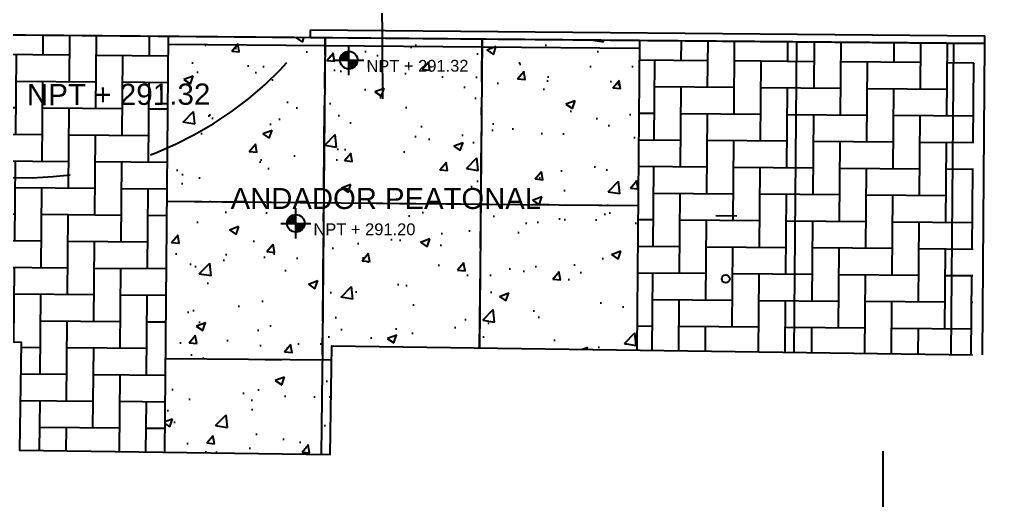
# Model space of a CAD drawing. Header units: millimetres. Extents: x 793 to 3159, y 750 to 2095.
# Drawn here: x 1310.57 to 1329.3, y 978.69 to 987.86 of the extents above; entities that cross this region are included whole.
import ezdxf

# ---------------------------------------------------------------- set-up
doc = ezdxf.new("R2010")
doc.units = ezdxf.units.MM
for name, pattern in [('CENTER', [50.800000000000004, 31.75, -6.35, 6.35, -6.35]), ('CONTINUA', [0]), ('XR-CASETA$0$CONTINUA', [0]), ('XR-CASETA$0$HIDDEN', [9.524999999999999, 6.349999999999999, -3.174999999999999]), ('XR-CASETA$1$HIDDEN2', [4.7624999999999975, 3.174999999999999, -1.587499999999999])]:
    doc.linetypes.add(name, pattern=pattern)
for name, color, linetype in [('A-MURO-BAJO', 6, 'Continuous'), ('A-NIVEL', 4, 'Continuous'), ('A-PISOS', 252, 'Continuous'), ('A-PROY', 252, 'Continuous'), ('A-TEXTO', 2, 'Continuous'), ('poligono real existente', 210, 'Continuous'), ('RETUTM01', 8, 'Continuous'), ('XR-CASETA$0$A-NIVEL', 4, 'Continuous'), ('XR-CASETA$0$A-Piso', 1, 'Continuous'), ('XR-CASETA$0$A-TEXTO', 1, 'Continuous'), ('XR-CASETA$1$A-MUROS-BAJO', 3, 'Continuous'), ('XR-CASETA$1$A-PROYECCIONES', 2, 'XR-CASETA$1$HIDDEN2')]:
    doc.layers.add(name, color=color, linetype=linetype)
doc.layers.add('JUNTA DE AISLAMIENTO', color=7, linetype='Continuous', true_color=0x22d6dd)
doc.layers.add('JUNTA DE CONTROL', color=7, linetype='Continuous', true_color=0xf43e0b)
doc.styles.add('kobalt', font='arial.ttf', dxfattribs={"height": 0.15})
doc.styles.get("Standard").update_dxf_attribs({"font": 'arial.ttf'})
doc.styles.add('XR-CASETA$0$kobalt', font='arial.ttf')
doc.linetypes.add('RAYACONTX', pattern='A,0.8,["X",Standard,S=0.08,R=0,X=0.025,Y=-0.04],0', length=0.8)
pattern_1 = [(90, (-2174.844098950855, -711.9262848175131), (-0.5080000000000005, 0.508), [1.524, -0.508]), (179.9999999999999, (-2174.844098950854, -711.4182851626538), (-0.5080000000000005, 0.508), [1.524, -0.508])]

# ---------------------------------------------------------------- blocks, each defined once
blk = doc.blocks.new('A$C6A1540C3')
at = {"layer": 'RETUTM01', "color": 8, "linetype": 'Continuous'}
for p, q in [((3.750327323738018, 7.499971703160554), (3.750327323738018, -2.82968394458e-05)), ((0.0003273237380199, 3.749971703160554), (7.500327323738018, 3.749971703160554))]:
    blk.add_line(p, q, dxfattribs=at)
blk = doc.blocks.new('A$C15914C01')
at = {"layer": 'A-PISOS', "linetype": 'CONTINUA', "ltscale": 0.5}
h = blk.add_hatch(dxfattribs=at)
h.set_pattern_fill('AR-HBONE', color=250, scale=0.005, angle=45)
h.set_pattern_definition(pattern_1)
h.paths.add_polyline_path([(127.8207322663211, -1.003460706244056), (127.8167947409092, -6.845036968584537), (131.0563659107777, -6.860160650635379), (131.0460207362389, -8.927411632435508), (133.8167947409681, -8.94427865421116), (133.8167947407962, -1.011194330940697)])
h = blk.add_hatch(dxfattribs=at)
h.set_pattern_fill('AR-CONC', color=250, scale=0.01)
h.set_pattern_definition([(49.99999999999999, (-2174.844098950855, -711.9262848175131), (1.821846689960041, -0.1593908553890309), [0.1904999999999998, -2.095499999999997]), (354.9999999999998, (-2174.844098950855, -711.9262848175131), (-0.3524342142496936, 1.910568452390352), [0.1524, -1.6764058417]), (100.4514446999999, (-2174.692278880862, -711.9395673517138), (1.469412470903532, 1.751177519121952), [0.161900088, -1.780902446]), (46.18420000000002, (-2174.844098950854, -711.4182848166674), (2.710790408921299, -0.4204232793272717), [0.2857499999999997, -3.143249999999998]), (96.63555760999989, (-2174.618199950842, -711.4533198173158), (2.374041340515032, 2.474261245977214), [0.2428502313999999, -2.671356081599998]), (351.1841511700001, (-2174.844098950854, -711.4182848166674), (2.374041340649768, 2.474261245855327), [0.2285996707, -2.5145973192]), (21, (-2174.590098950837, -711.5452848169953), (1.516143912691326, -1.022651981870877), [0.1904999999999999, -2.095499999999999]), (326, (-2174.590098950837, -711.5452848169953), (0.6180202834764703, 1.841879661223193), [0.1523999999999999, -1.676399999999999]), (71.45144499999999, (-2174.463753624819, -711.6305058165453), (2.134164192787159, 0.8192276888590528), [0.1619000879999999, -1.780899375999998]), (37.49999999999998, (-2174.844098950855, -711.9262848175131), (0.03088603250591817, 0.8455503887315311), [0, -1.65608, 0, -1.7018, 0, -1.68275]), (7.499999999999999, (-2174.844098950855, -711.9262848175131), (0.668196625103057, 1.001805748181196), [0, -0.9702799999999999, 0, -1.61798, 0, -0.6413500000000001]), (327.5, (-2175.410518950842, -711.9262848170478), (1.355905951668714, -0.05728743992673457), [0, -0.6349999999999996, 0, -1.981199999999999, 0, -2.628899999999998]), (317.5, (-2175.664518950858, -711.9262848165821), (1.48129181386018, 0.2542649103333302), [0, -0.8254999999999996, 0, -1.315719999999999, 0, -1.866899999999999])])
h.paths.add_polyline_path([(133.8167947407962, -1.011194330940697), (133.8167947409681, -8.94427865421116), (136.980175042003, -8.957108008267767), (136.9905463735523, -6.884629685399119), (142.8167947408772, -6.912177193325107), (142.8203884054897, -1.004796388812281)])
h = blk.add_hatch(dxfattribs=at)
h.set_pattern_fill('AR-HBONE', color=250, scale=0.005, angle=45)
h.set_pattern_definition(pattern_1)
h.paths.add_polyline_path([(142.8203884054897, -1.004796388812281), (142.8167947408772, -6.912177193325107), (149.2338927970854, -6.947331390217812), (149.2081837867693, -1.00537574392871)])
at = {"layer": 'A-PISOS', "color": 250, "linetype": 'CONTINUA', "ltscale": 0.5}
for p, q in [((133.8167947409092, -1.003979788255549), (133.8167947409092, -8.941277457614433)), ((136.8167947408503, -1.004251879713223), (136.8167947409092, -7.545407110825181)), ((139.8167947409684, -1.004523971295185), (139.816794740915, -6.899103717640344)), ((142.8203884054897, -1.004796388812281, 66.98474775310777), (142.8167947408772, -6.912177193325107)), ((145.8167947408499, -1.005068154458741), (145.8167947409036, -6.929831446473429)), ((148.8167947408497, -1.005340246040532), (148.8167947409038, -6.945195310889858)), ((133.816794740851, -1.152984063141048), (139.8167947409092, -1.152984063606624)), ((139.8167947409092, -1.152984063606624), (142.8167947408509, -1.152984063606709)), ((133.8167947409092, -4.152984063141048), (139.8167947409094, -4.152984063606709)), ((139.8167947409094, -4.152984063606709), (142.8167947409092, -4.152984064072371)), ((133.8167947409092, -7.152984063141048), (136.9892034437815, -7.152984063633539))]:
    blk.add_line(p, q, dxfattribs=at)
blk = doc.blocks.new('NIVEL')
for p, q in [((0, -0.2554373083977453), (0, 0.2554373083977453)), ((-0.2554373083983137, 0), (0.2554373083983137, 0)), ((-0.1484046465194524, -4.017016453872202e-05), (-2.842170943040401e-12, 0.1483644763520715)), ((-0.1480846658097335, 0.009740250192407984), (-0.009740250216168533, 0.1480846657868824)), ((-0.147013592344706, 0.02027176330557268), (-0.02027176333024272, 0.147013592320036)), ((-0.1449608939166183, 0.03178490138088819), (-0.03178490140373924, 0.1449608938937672)), ((-0.1415157178672644, 0.04469051707656035), (-0.0446905171003209, 0.1415157178444133)), ((-0.1389040367286043, -2.091837814077735e-11), (-2.842170943040401e-12, 0.1389040367048437)), ((-0.1357886857114181, 0.05987798888145335), (-0.0598779889043044, 0.1357886856876576)), ((-0.1294435970813765, -2.091837814077735e-11), (-2.842170943040401e-12, 0.129443597057616)), ((-0.1247601133901526, 0.08036700084994663), (-0.08036700087279769, 0.1247601133673015)), ((-0.1199831574341488, -2.091837814077735e-11), (-2.842170943040401e-12, 0.1199831574103882)), ((-0.1105227177860115, -2.091837814077735e-11), (-2.842170943040401e-12, 0.1105227177631605)), ((-0.1010622781387838, -2.091837814077735e-11), (-2.842170943040401e-12, 0.1010622781150232)), ((-0.09160183849155601, -2.091837814077735e-11), (-2.842170943040401e-12, 0.09160183846779546)), ((-0.08214139884341876, -2.091837814077735e-11), (-2.842170943040401e-12, 0.0821413988205677)), ((-0.072680959196191, -2.091837814077735e-11), (-2.842170943040401e-12, 0.07268095917243045)), ((-0.06322051954896324, -2.091837814077735e-11), (-2.842170943040401e-12, 0.06322051952520269)), ((-0.05376007990082599, -2.091837814077735e-11), (-2.842170943040401e-12, 0.05376007987797493)), ((-0.04429964025359823, -2.091837814077735e-11), (-2.842170943040401e-12, 0.04429964023074717)), ((-0.03483920060637047, -2.091837814077735e-11), (-2.842170943040401e-12, 0.03483920058351941)), ((-0.02537876095823322, -2.091837814077735e-11), (-2.842170943040401e-12, 0.02537876093538216)), ((-0.01591832131191495, -2.091837814077735e-11), (-2.842170943040401e-12, 0.0159183212881544)), ((-0.006457881664687193, -2.091837814077735e-11), (-2.842170943040401e-12, 0.006457881640017149)), ((-2.842170943040401e-12, -0.00300255800721061), (0.00300255798345006, -2.091837814077735e-11)), ((-2.842170943040401e-12, -0.01246299765443837), (0.01246299763067782, -2.091837814077735e-11)), ((-2.842170943040401e-12, -0.02192343730166613), (0.02192343727790558, -2.091837814077735e-11)), ((-2.842170943040401e-12, -0.03138387694889389), (0.03138387692604283, -2.091837814077735e-11)), ((-2.842170943040401e-12, -0.04084431659703114), (0.04084431657327059, -2.091837814077735e-11)), ((-2.842170943040401e-12, -0.0503047562442589), (0.05030475622049835, -2.091837814077735e-11)), ((-2.842170943040401e-12, -0.05976519589148666), (0.0597651958686356, -2.091837814077735e-11)), ((-2.842170943040401e-12, -0.06922563553962391), (0.06922563551586336, -2.091837814077735e-11)), ((-2.842170943040401e-12, -0.07868607518685167), (0.07868607516309112, -2.091837814077735e-11)), ((-2.842170943040401e-12, -0.08814651483407943), (0.08814651481122837, -2.091837814077735e-11)), ((-2.842170943040401e-12, -0.09760695448221668), (0.09760695445845613, -2.091837814077735e-11)), ((-2.842170943040401e-12, -0.1070673941285349), (0.1070673941056839, -2.091837814077735e-11)), ((-2.842170943040401e-12, -0.1165278337766722), (0.1165278337538211, -2.091837814077735e-11)), ((-2.842170943040401e-12, -0.1259882734239), (0.1259882734010489, -2.091837814077735e-11)), ((-2.842170943040401e-12, -0.1354487130720372), (0.1354487130473672, -2.091837814077735e-11)), ((-2.842170943040401e-12, -0.144909152719265), (0.1449091526955044, -2.091837814077735e-11)), ((0.006089946846145722, -0.1482796455184143), (0.1482796454946538, -0.006089946868996776)), ((0.01632614106154051, -0.1475038909502473), (0.1475038909273962, -0.01632614108439157)), ((0.02744579772650013, -0.1458446739334249), (0.1458446739096644, -0.02744579774935119)), ((0.03977607127933425, -0.1429748400269091), (0.142974840004058, -0.0397760713021853)), ((0.05396698180254589, -0.1382443691509252), (0.1382443691280741, -0.05396698182539694)), ((0.0717826238477528, -0.129889166754765), (0.1298891667310045, -0.07178262387060386))]:
    blk.add_line(p, q)
blk.add_circle((0, 0), 0.1484046519540825)
blk = doc.blocks.new('A$C3E6A45EC')
at = {"layer": 'JUNTA DE CONTROL', "linetype": 'CENTER', "ltscale": 0.05}
for p, q in [((136.98198604559, -9.216926366696867), (137.0508813083893, -1.265186299275854)), ((139.9996966053358, -7.185808440276276), (140.050766355512, -1.291449928390392)), ((134.0237137630393, -4.387808758022572), (143.0233759763772, -4.465783401174264)), ((133.9977222153136, -7.387696167802972), (137.17001185178, -7.415181438714313))]:
    blk.add_line(p, q, dxfattribs=at)
blk = doc.blocks.new('XR-CASETA$0$NIVEL')
for p, q in [((0, -0.2554373083977452), (0, 0.2554373083977452)), ((-0.2554373083983137, 0), (0.2554373083983137, 0)), ((-0.1484046465194524, -4.01701645387e-05), (-2.8422e-12, 0.1483644763520715)), ((-0.1480846658097334, 0.009740250192408), (-0.0097402502161685, 0.1480846657868824)), ((-0.147013592344706, 0.0202717633055727), (-0.0202717633302427, 0.147013592320036)), ((-0.1449608939166183, 0.0317849013808882), (-0.0317849014037393, 0.1449608938937672)), ((-0.1415157178672644, 0.0446905170765604), (-0.0446905171003209, 0.1415157178444133)), ((-0.1389040367286043, -2.09184e-11), (-2.8422e-12, 0.1389040367048437)), ((-0.1357886857114181, 0.0598779888814534), (-0.0598779889043044, 0.1357886856876576)), ((-0.1294435970813765, -2.09184e-11), (-2.8422e-12, 0.129443597057616)), ((-0.1247601133901526, 0.0803670008499467), (-0.0803670008727977, 0.1247601133673015)), ((-0.1199831574341488, -2.09184e-11), (-2.8422e-12, 0.1199831574103882)), ((-0.1105227177860115, -2.09184e-11), (-2.8422e-12, 0.1105227177631605)), ((-0.1010622781387838, -2.09184e-11), (-2.8422e-12, 0.1010622781150232)), ((-0.091601838491556, -2.09184e-11), (-2.8422e-12, 0.0916018384677955)), ((-0.0821413988434188, -2.09184e-11), (-2.8422e-12, 0.0821413988205677)), ((-0.072680959196191, -2.09184e-11), (-2.8422e-12, 0.0726809591724305)), ((-0.0632205195489633, -2.09184e-11), (-2.8422e-12, 0.0632205195252027)), ((-0.05376007990082599, -2.09184e-11), (-2.8422e-12, 0.0537600798779749)), ((-0.0442996402535982, -2.09184e-11), (-2.8422e-12, 0.0442996402307472)), ((-0.0348392006063705, -2.09184e-11), (-2.8422e-12, 0.0348392005835194)), ((-0.0253787609582332, -2.09184e-11), (-2.8422e-12, 0.0253787609353822)), ((-0.015918321311915, -2.09184e-11), (-2.8422e-12, 0.0159183212881544)), ((-0.0064578816646872, -2.09184e-11), (-2.8422e-12, 0.0064578816400172)), ((-2.8422e-12, -0.0030025580072106), (0.0030025579834501, -2.09184e-11)), ((-2.8422e-12, -0.0124629976544384), (0.0124629976306778, -2.09184e-11)), ((-2.8422e-12, -0.0219234373016661), (0.0219234372779056, -2.09184e-11)), ((-2.8422e-12, -0.0313838769488939), (0.0313838769260428, -2.09184e-11)), ((-2.8422e-12, -0.0408443165970312), (0.0408443165732706, -2.09184e-11)), ((-2.8422e-12, -0.0503047562442589), (0.0503047562204984, -2.09184e-11)), ((-2.8422e-12, -0.0597651958914867), (0.0597651958686356, -2.09184e-11)), ((-2.8422e-12, -0.0692256355396239), (0.0692256355158634, -2.09184e-11)), ((-2.8422e-12, -0.0786860751868517), (0.0786860751630911, -2.09184e-11)), ((-2.8422e-12, -0.0881465148340794), (0.0881465148112284, -2.09184e-11)), ((-2.8422e-12, -0.0976069544822167), (0.0976069544584562, -2.09184e-11)), ((-2.8422e-12, -0.1070673941285349), (0.1070673941056839, -2.09184e-11)), ((-2.8422e-12, -0.1165278337766722), (0.1165278337538211, -2.09184e-11)), ((-2.8422e-12, -0.1259882734238999), (0.1259882734010489, -2.09184e-11)), ((-2.8422e-12, -0.1354487130720372), (0.1354487130473672, -2.09184e-11)), ((-2.8422e-12, -0.144909152719265), (0.1449091526955044, -2.09184e-11)), ((0.0060899468461457, -0.1482796455184143), (0.1482796454946538, -0.0060899468689968)), ((0.0163261410615405, -0.1475038909502473), (0.1475038909273962, -0.0163261410843916)), ((0.0274457977265001, -0.1458446739334249), (0.1458446739096644, -0.0274457977493512)), ((0.0397760712793343, -0.1429748400269091), (0.142974840004058, -0.0397760713021853)), ((0.0539669818025459, -0.1382443691509252), (0.1382443691280741, -0.053966981825397)), ((0.0717826238477528, -0.129889166754765), (0.1298891667310045, -0.0717826238706039))]:
    blk.add_line(p, q)
blk.add_circle((0, 0), 0.1484046519540825)

msp = doc.modelspace()

# ---------------------------------------------------------------- linework, layer by layer
at = {"layer": 'A-MURO-BAJO', "linetype": 'CONTINUA', "ltscale": 0.5}
for p, q in [((1316.125427141051, 987.6704379895073, 342.116814019631), (1329.007317512842, 987.5576628472027, 380.2017577443112)), ((1316.125427141051, 987.5204379896004, 342.116814019631), (1316.125427141051, 987.6704379895073, 342.116814019631)), ((1316.125427141051, 987.5204379896004, 342.116814019631), (1329.00632866125, 987.4076672617648, 380.2017577443112)), ((1329.00632866125, 987.4076672617648, 388.0687077029897), (1329.007317512842, 987.5576628472027, 388.2599549501911))]:
    msp.add_line(p, q, dxfattribs=at)
at = {"layer": 'A-PROY', "linetype": 'CONTINUA', "ltscale": 0.5}
for p, q in [((1310.308976347464, 987.5713603093591, 324.9193219961085), (1316.125427141051, 987.5204379896004, 342.116814019631)), ((1316.125427141051, 987.5204379896004, 342.116814019631), (1329.00632866125, 987.4076672617648, 380.2017577443112)), ((1328.965652278996, 981.4663322141696, 293.7208851435403), (1329.00632866125, 987.4076672617648, 380.2017577443112))]:
    msp.add_line(p, q, dxfattribs=at)
at = {"layer": 'JUNTA DE AISLAMIENTO', "linetype": 'RAYACONTX'}
for points, elevation in [([(1329.00632866125, 987.4076672617648), (1220.527824911125, 988.3573833724274), (1220.900550214754, 1030.930824625517), (1257.739138441358, 1030.608307263099), (1257.38346306729, 989.9346963463372), (1266.475832415574, 989.8550691340595), (1266.817940559881, 1028.9384379675), (1266.217963638433, 1028.943700450705), (1266.223226132885, 1029.543677360704), (1265.62324920019, 1029.548939855356), (1265.629106925784, 1030.148911249202), (1265.028534759258, 1030.154178953387), (1265.043445128439, 1031.854113575507), (1263.843491285542, 1031.864638541918), (1263.881205748513, 1036.16447314563), (1262.681251905618, 1036.17499811204), (1262.728699802734, 1041.584543782968)], 380.2017577443112), ([(1266.31569363131, 977.8986319395644), (1285.209559337084, 977.7343604161704), (1285.015526848286, 955.28316757058), (1292.039990053011, 955.1871342623908), (1292.063355679221, 956.8962388741977), (1292.213731344462, 956.8941830482636), (1292.211680855826, 956.744197773256), (1298.607269619411, 956.6567619760797), (1298.779728271829, 979.0214281943017), (1301.279539585842, 978.9872580688352), (1301.301394828972, 981.8314351783104), (1310.598027851639, 981.7043587407495), (1310.569879529965, 979.6450893598119), (1316.503553828765, 979.5639814802116), (1316.531880413092, 981.6362921634966), (1328.774224083112, 981.4675183042816)], 293.7208851435402)]:
    msp.add_lwpolyline(points, dxfattribs=dict(at, elevation=elevation))
at = {"layer": 'XR-CASETA$0$A-Piso', "linetype": 'XR-CASETA$0$CONTINUA', "ltscale": 0.5}
msp.add_circle((1324.05926229673, 982.9143078407178, 290.3939441184484), 0.07499999999999996, dxfattribs=at)
at = {"layer": 'XR-CASETA$1$A-MUROS-BAJO', "linetype": 'XR-CASETA$0$CONTINUA', "ltscale": 0.5}
msp.add_line((1324.271001305086, 984.1122963091993, 290.3939441184484), (1323.870971509714, 984.1162048237575, 290.3939441184484), dxfattribs=at)
at = {"layer": 'XR-CASETA$1$A-PROYECCIONES', "linetype": 'XR-CASETA$0$HIDDEN', "ltscale": 0.5}
msp.add_line((1317.456187024711, 994.2864058349476, -2.173316344459636), (1317.503923675133, 986.1462623082075, -2.173316344459636), dxfattribs=at)
msp.add_arc((1310.671408208749, 991.6451635513245, -2.173316344459636), 6.799999999999996, 250.5323225626051, 0.3359986545054872, dxfattribs=at)

# ---------------------------------------------------------------- block references
at = {"layer": 'A-NIVEL', "linetype": 'CONTINUA', "xscale": 1.125, "yscale": 1.125, "zscale": 1.125}
msp.add_blockref('NIVEL', (1315.847041728347, 983.9746569476392, -292.895873160367), dxfattribs=at)
at = {"layer": 'A-TEXTO', "linetype": 'CONTINUA', "ltscale": 0.5}
msp.add_blockref('A$C3E6A45EC', (1179.358200699986, 988.7831409249757, 293.7208851435402), dxfattribs=at)
at = {"layer": 'JUNTA DE CONTROL', "linetype": 'CENTER', "ltscale": 0.05, "rotation": 359.5035917933524}
msp.add_blockref('A$C15914C01', (1179.606122941383, 989.7075288982433, 293.7208851435402), dxfattribs=at)
at = {"layer": 'poligono real existente'}
msp.add_blockref('A$C6A1540C3', (1323.307151369544, 972.126898535278), dxfattribs=at)
at = {"layer": 'XR-CASETA$0$A-NIVEL', "linetype": 'XR-CASETA$0$CONTINUA', "extrusion": (-0.01568037189736641, 0.003726592304422412, 0.9998701107878748), "xscale": 1.125000000000001, "yscale": 1.125000000000001, "zscale": 1.125000000000001, "rotation": 103.544471383623}
msp.add_blockref('XR-CASETA$0$NIVEL', (-1264.825286170454, 1052.816728169093, -16.14369554618895), dxfattribs=at)

# ---------------------------------------------------------------- texts
at = {"layer": 'A-TEXTO', "insert": (1314.573984246549, 984.6496066253003, 293.7208851435402), "char_height": 0.4, "width": 5.985933944731187, "attachment_point": 1, "style": 'kobalt'}
msp.add_mtext('\\pxqc;ANDADOR PEATONAL', dxfattribs=at)
at = {"layer": 'A-TEXTO', "insert": (1316.183937523187, 983.9741746152122, -292.895873160367), "char_height": 0.225, "attachment_point": 1, "style": 'kobalt'}
msp.add_mtext_dynamic_manual_height_columns('NPT + 291.20', width=62.33527147951008, gutter_width=1.5, heights=[0], dxfattribs=at)
at = {"layer": 'XR-CASETA$0$A-NIVEL', "color": 1, "linetype": 'XR-CASETA$0$CONTINUA', "extrusion": (-0.01568037189736641, 0.003726592304422413, 0.9998701107878748), "insert": (1310.708232916266, 986.6345491064435, -2.163684131808054), "char_height": 0.4049999999999991, "attachment_point": 1, "text_direction": (0.9998724490299268, 0.003093856482893993, 0.01566887752711648), "style": 'XR-CASETA$0$kobalt'}
msp.add_mtext_dynamic_manual_height_columns('NPT + 291.32', width=62.33527147951008, gutter_width=1.5, heights=[0], dxfattribs=at)
at = {"layer": 'XR-CASETA$0$A-TEXTO', "extrusion": (-0.01568037189736641, 0.003726592304422412, 0.9998701107878748), "insert": (1317.196303823011, 987.0908259477158, 0.8320553588644088), "char_height": 0.2249999999999991, "attachment_point": 1, "text_direction": (0.9998724490299268, 0.003093856482896212, 0.01566887752711653), "style": 'XR-CASETA$0$kobalt'}
msp.add_mtext_dynamic_manual_height_columns('NPT + 291.32', width=62.33527147951008, gutter_width=1.5, heights=[0], dxfattribs=at)

doc.saveas('drawing.dxf')
